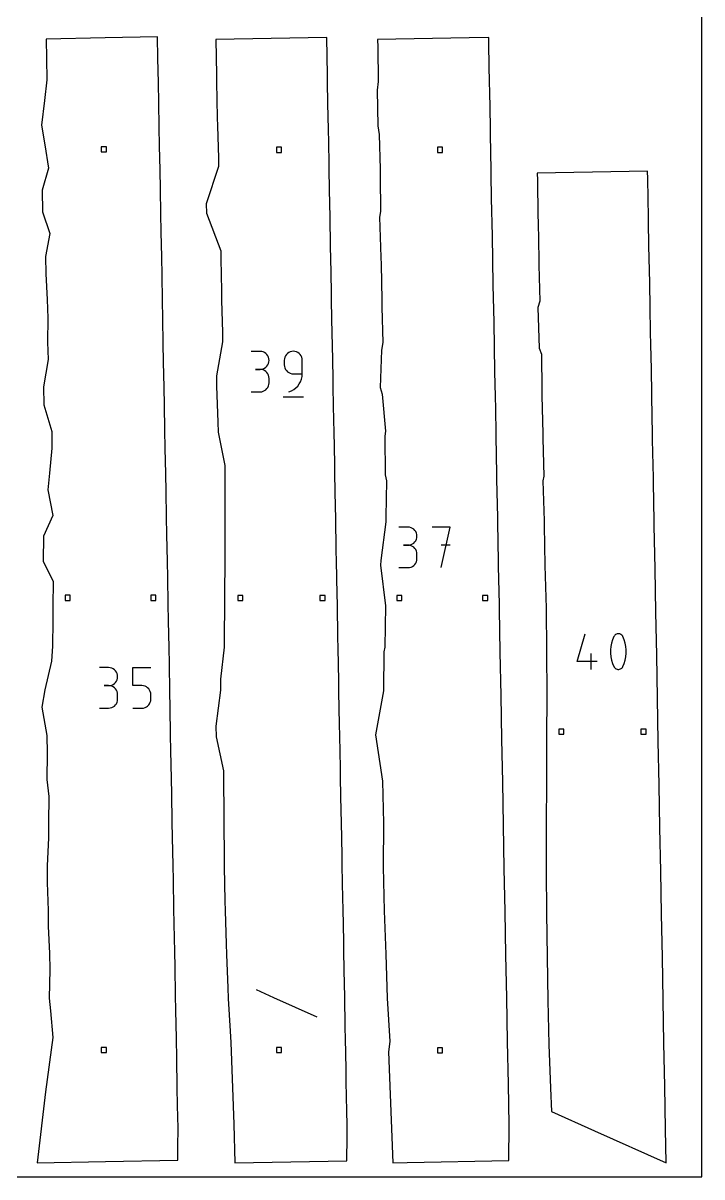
# Model space of a CAD drawing. Extents: x 0 to 24, y 0 to 12.
# Drawn here: x 20.99 to 24, y 0 to 5.12 of the extents above; entities that cross this region are included whole.
import ezdxf

# ---------------------------------------------------------------- set-up
doc = ezdxf.new("R2010")
doc.units = 0

msp = doc.modelspace()

# ---------------------------------------------------------------- linework, layer by layer
at = {"layer": 'annotation', "color": 1}
for p, q in [((22.040622, 3.663769), (22.000694, 3.663769)), ((22.047803, 3.663125), (22.040622, 3.663769)), ((22.05456, 3.661267), (22.047803, 3.663125)), ((22.060781, 3.658311), (22.05456, 3.661267)), ((22.066353, 3.65437), (22.060781, 3.658311)), ((22.071164, 3.649559), (22.066353, 3.65437)), ((22.075102, 3.643992), (22.071164, 3.649559)), ((22.078053, 3.637784), (22.075102, 3.643992)), ((22.079907, 3.631047), (22.078053, 3.637784)), ((22.150468, 3.637939), (22.14861, 3.631177)), ((22.153426, 3.644168), (22.150468, 3.637939)), ((22.157369, 3.649749), (22.153426, 3.644168)), ((22.162185, 3.654569), (22.157369, 3.649749)), ((22.167759, 3.658515), (22.162185, 3.654569)), ((22.173978, 3.661475), (22.167759, 3.658515)), ((22.180727, 3.663333), (22.173978, 3.661475)), ((22.187893, 3.663978), (22.180727, 3.663333)), ((22.195074, 3.663333), (22.187893, 3.663978)), ((22.187893, 3.663978), (22.187893, 3.663978)), ((22.201832, 3.661475), (22.195074, 3.663333)), ((22.208053, 3.658515), (22.201832, 3.661475)), ((22.213625, 3.654569), (22.208053, 3.658515)), ((22.218436, 3.649749), (22.213625, 3.654569)), ((22.222373, 3.644168), (22.218436, 3.649749)), ((22.225325, 3.637939), (22.222373, 3.644168)), ((22.227178, 3.631177), (22.225325, 3.637939)), ((22.040622, 3.583914), (22.047803, 3.584558)), ((22.047803, 3.584558), (22.05456, 3.586417)), ((22.05456, 3.586417), (22.060781, 3.589376)), ((22.060781, 3.589376), (22.066353, 3.593323)), ((22.066353, 3.593323), (22.071164, 3.598143)), ((22.071164, 3.598143), (22.075102, 3.603724)), ((22.075102, 3.603724), (22.078053, 3.609952)), ((22.078053, 3.609952), (22.079907, 3.616715)), ((22.08055, 3.623898), (22.079907, 3.631047)), ((22.079907, 3.616715), (22.08055, 3.623898)), ((22.08055, 3.623898), (22.08055, 3.623898)), ((22.14861, 3.631177), (22.147965, 3.623994)), ((22.147965, 3.623994), (22.147965, 3.604002)), ((22.147965, 3.604002), (22.147965, 3.604002)), ((22.147965, 3.604002), (22.14861, 3.596819)), ((22.14861, 3.596819), (22.150468, 3.590057)), ((22.150468, 3.590057), (22.153426, 3.583831)), ((22.227821, 3.623994), (22.227178, 3.631177)), ((22.227821, 3.564028), (22.227821, 3.623994)), ((22.227821, 3.623994), (22.227821, 3.623994)), ((22.040622, 3.583914), (22.020629, 3.583914)), ((22.020629, 3.583914), (22.040622, 3.583914)), ((22.047803, 3.583269), (22.040622, 3.583914)), ((22.040622, 3.583914), (22.040622, 3.583914)), ((22.05456, 3.581411), (22.047803, 3.583269)), ((22.060781, 3.578455), (22.05456, 3.581411)), ((22.066353, 3.574514), (22.060781, 3.578455)), ((22.071164, 3.569703), (22.066353, 3.574514)), ((22.075102, 3.564136), (22.071164, 3.569703)), ((22.078053, 3.557928), (22.075102, 3.564136)), ((22.079907, 3.551191), (22.078053, 3.557928)), ((22.08055, 3.544042), (22.079907, 3.551191)), ((22.08055, 3.52405), (22.08055, 3.544042)), ((22.08055, 3.544042), (22.08055, 3.544042)), ((22.153426, 3.583831), (22.157369, 3.578251)), ((22.157369, 3.578251), (22.162185, 3.573433)), ((22.162185, 3.573433), (22.167759, 3.569488)), ((22.167759, 3.569488), (22.173978, 3.56653)), ((22.173978, 3.56653), (22.180727, 3.564673)), ((22.180727, 3.564673), (22.187893, 3.564028)), ((22.187893, 3.564028), (22.227821, 3.564028)), ((22.22019, 3.529218), (22.224357, 3.540253)), ((22.224357, 3.540253), (22.226937, 3.551905)), ((22.226937, 3.551905), (22.227821, 3.564028)), ((22.000694, 3.484178), (22.040622, 3.484178)), ((22.040622, 3.484178), (22.047803, 3.484822)), ((22.040622, 3.484178), (22.040622, 3.484178)), ((22.047803, 3.484822), (22.05456, 3.486679)), ((22.05456, 3.486679), (22.060781, 3.489634)), ((22.060781, 3.489634), (22.066353, 3.493574)), ((22.066353, 3.493574), (22.071164, 3.498384)), ((22.071164, 3.498384), (22.075102, 3.50395)), ((22.075102, 3.50395), (22.078053, 3.510159)), ((22.078053, 3.510159), (22.079907, 3.516897)), ((22.079907, 3.516897), (22.08055, 3.52405)), ((22.167912, 3.484173), (22.179331, 3.488428)), ((22.167912, 3.484173), (22.167912, 3.484173)), ((22.179331, 3.488428), (22.189811, 3.494179)), ((22.189811, 3.494179), (22.199246, 3.50128)), ((22.199246, 3.50128), (22.207526, 3.509585)), ((22.207526, 3.509585), (22.214543, 3.518946)), ((22.214543, 3.518946), (22.22019, 3.529218)), ((22.142976, 3.461697), (22.232879, 3.461697)), ((22.696597, 2.883541), (22.656667, 2.883541)), ((22.703779, 2.882897), (22.696597, 2.883541)), ((22.710536, 2.881039), (22.703779, 2.882897)), ((22.716757, 2.878083), (22.710536, 2.881039)), ((22.72233, 2.874142), (22.716757, 2.878083)), ((22.727141, 2.86933), (22.72233, 2.874142)), ((22.731079, 2.863763), (22.727141, 2.86933)), ((22.883915, 2.88375), (22.803953, 2.88375)), ((22.84394, 2.703933), (22.883915, 2.88375)), ((22.72233, 2.81309), (22.727141, 2.817911)), ((22.727141, 2.817911), (22.731079, 2.823492)), ((22.734031, 2.857554), (22.731079, 2.863763)), ((22.731079, 2.823492), (22.734031, 2.829721)), ((22.735885, 2.850817), (22.734031, 2.857554)), ((22.734031, 2.829721), (22.735885, 2.836484)), ((22.736527, 2.843667), (22.735885, 2.850817)), ((22.735885, 2.836484), (22.736527, 2.843667)), ((22.736527, 2.843667), (22.736527, 2.843667)), ((22.696597, 2.80368), (22.676604, 2.80368)), ((22.676604, 2.80368), (22.696597, 2.80368)), ((22.696597, 2.80368), (22.703779, 2.804325)), ((22.703779, 2.803036), (22.696597, 2.80368)), ((22.696597, 2.80368), (22.696597, 2.80368)), ((22.703779, 2.804325), (22.710536, 2.806184)), ((22.710536, 2.801178), (22.703779, 2.803036)), ((22.710536, 2.806184), (22.716757, 2.809143)), ((22.716757, 2.798222), (22.710536, 2.801178)), ((22.716757, 2.809143), (22.72233, 2.81309)), ((22.72233, 2.794281), (22.716757, 2.798222)), ((22.727141, 2.789469), (22.72233, 2.794281)), ((22.731079, 2.783902), (22.727141, 2.789469)), ((22.734031, 2.777693), (22.731079, 2.783902)), ((22.735885, 2.770956), (22.734031, 2.777693)), ((22.736527, 2.763806), (22.735885, 2.770956)), ((22.883915, 2.803675), (22.84394, 2.803675)), ((22.72233, 2.713335), (22.727141, 2.718145)), ((22.727141, 2.718145), (22.731079, 2.723712)), ((22.731079, 2.723712), (22.734031, 2.729922)), ((22.734031, 2.729922), (22.735885, 2.73666)), ((22.735885, 2.73666), (22.736527, 2.743813)), ((22.736527, 2.743813), (22.736527, 2.763806)), ((22.736527, 2.763806), (22.736527, 2.763806)), ((22.656667, 2.703939), (22.696597, 2.703939)), ((22.696597, 2.703939), (22.703779, 2.704583)), ((22.696597, 2.703939), (22.696597, 2.703939)), ((22.703779, 2.704583), (22.710536, 2.70644)), ((22.710536, 2.70644), (22.716757, 2.709395)), ((22.716757, 2.709395), (22.72233, 2.713335)), ((23.447191, 2.287592), (23.482325, 2.410808)), ((23.617337, 2.406929), (23.614369, 2.404562)), ((23.62064, 2.408738), (23.617337, 2.406929)), ((23.624194, 2.40996), (23.62064, 2.408738)), ((23.627913, 2.410567), (23.624194, 2.40996)), ((23.631715, 2.41053), (23.627913, 2.410567)), ((23.635513, 2.409823), (23.631715, 2.41053)), ((23.639225, 2.408417), (23.635513, 2.409823)), ((23.640646, 2.40767), (23.639225, 2.408417)), ((23.639225, 2.408417), (23.639225, 2.408417)), ((23.642009, 2.406813), (23.640646, 2.40767)), ((23.643308, 2.405851), (23.642009, 2.406813)), ((23.599146, 2.369283), (23.596109, 2.35429)), ((23.603701, 2.38398), (23.599146, 2.369283)), ((23.609775, 2.398262), (23.603701, 2.38398)), ((23.61182, 2.401663), (23.609775, 2.398262)), ((23.609775, 2.398262), (23.609775, 2.398262)), ((23.614369, 2.404562), (23.61182, 2.401663)), ((23.644537, 2.404792), (23.643308, 2.405851)), ((23.645689, 2.403642), (23.644537, 2.404792)), ((23.646756, 2.402408), (23.645689, 2.403642)), ((23.647733, 2.401097), (23.646756, 2.402408)), ((23.648613, 2.399717), (23.647733, 2.401097)), ((23.649389, 2.398272), (23.648613, 2.399717)), ((23.655492, 2.38396), (23.649389, 2.398272)), ((23.649389, 2.398272), (23.649389, 2.398272)), ((23.660069, 2.369242), (23.655492, 2.38396)), ((23.663121, 2.354233), (23.660069, 2.369242)), ((23.508794, 2.252369), (23.508794, 2.322736)), ((23.596109, 2.35429), (23.594591, 2.339116)), ((23.594591, 2.339116), (23.594591, 2.32388)), ((23.594591, 2.32388), (23.596109, 2.308699)), ((23.596109, 2.308699), (23.599146, 2.293689)), ((23.660069, 2.293647), (23.663121, 2.308642)), ((23.664647, 2.339053), (23.663121, 2.354233)), ((23.663121, 2.308642), (23.664647, 2.323816)), ((23.664647, 2.323816), (23.664647, 2.339053)), ((21.369046, 2.26008), (21.329099, 2.26008)), ((21.37623, 2.259435), (21.369046, 2.26008)), ((21.38299, 2.257577), (21.37623, 2.259435)), ((21.389214, 2.254619), (21.38299, 2.257577)), ((21.394789, 2.250677), (21.389214, 2.254619)), ((21.476451, 2.180181), (21.476451, 2.260289)), ((21.476451, 2.260289), (21.556345, 2.260289)), ((23.535164, 2.287592), (23.447191, 2.287592)), ((23.599146, 2.293689), (23.603701, 2.278968)), ((23.603701, 2.278968), (23.609775, 2.264653)), ((23.609775, 2.264653), (23.609775, 2.264653)), ((23.609775, 2.264653), (23.610548, 2.263212)), ((23.610548, 2.263212), (23.611421, 2.261838)), ((23.611421, 2.261838), (23.612391, 2.260535)), ((23.612391, 2.260535), (23.613454, 2.259309)), ((23.613454, 2.259309), (23.614605, 2.258162)), ((23.614605, 2.258162), (23.615842, 2.2571)), ((23.615842, 2.2571), (23.617161, 2.256126)), ((23.617161, 2.256126), (23.618558, 2.255244)), ((23.618558, 2.255244), (23.620029, 2.254459)), ((23.620029, 2.254459), (23.620029, 2.254459)), ((23.620029, 2.254459), (23.623711, 2.253082)), ((23.634982, 2.252997), (23.638528, 2.254224)), ((23.638528, 2.254224), (23.641828, 2.256032)), ((23.641828, 2.256032), (23.644795, 2.258393)), ((23.644795, 2.258393), (23.647344, 2.261279)), ((23.647344, 2.261279), (23.649389, 2.264663)), ((23.649389, 2.264663), (23.655492, 2.278948)), ((23.649389, 2.264663), (23.649389, 2.264663)), ((23.655492, 2.278948), (23.660069, 2.293647)), ((21.399602, 2.245863), (21.394789, 2.250677)), ((21.403542, 2.240294), (21.399602, 2.245863)), ((21.406495, 2.234082), (21.403542, 2.240294)), ((21.403542, 2.200006), (21.406495, 2.206238)), ((21.408349, 2.227343), (21.406495, 2.234082)), ((21.406495, 2.206238), (21.408349, 2.213003)), ((21.408992, 2.22019), (21.408349, 2.227343)), ((21.408349, 2.213003), (21.408992, 2.22019)), ((21.408992, 2.22019), (21.408992, 2.22019)), ((23.623711, 2.253082), (23.627487, 2.252398)), ((23.627487, 2.252398), (23.631273, 2.252379)), ((23.631273, 2.252379), (23.634982, 2.252997)), ((21.369046, 2.180187), (21.349044, 2.180187)), ((21.349044, 2.180187), (21.369046, 2.180187)), ((21.369046, 2.180187), (21.37623, 2.180832)), ((21.37623, 2.179542), (21.369046, 2.180187)), ((21.369046, 2.180187), (21.369046, 2.180187)), ((21.37623, 2.180832), (21.38299, 2.182691)), ((21.38299, 2.177683), (21.37623, 2.179542)), ((21.38299, 2.182691), (21.389214, 2.185652)), ((21.389214, 2.174726), (21.38299, 2.177683)), ((21.389214, 2.185652), (21.394789, 2.1896)), ((21.394789, 2.170783), (21.389214, 2.174726)), ((21.394789, 2.1896), (21.399602, 2.194423)), ((21.399602, 2.16597), (21.394789, 2.170783)), ((21.399602, 2.194423), (21.403542, 2.200006)), ((21.403542, 2.1604), (21.399602, 2.16597)), ((21.406495, 2.154188), (21.403542, 2.1604)), ((21.408349, 2.147449), (21.406495, 2.154188)), ((21.516398, 2.180181), (21.476451, 2.180181)), ((21.523571, 2.17954), (21.516398, 2.180181)), ((21.530325, 2.177691), (21.523571, 2.17954)), ((21.536547, 2.174745), (21.530325, 2.177691)), ((21.542123, 2.170815), (21.536547, 2.174745)), ((21.54694, 2.166011), (21.542123, 2.170815)), ((21.550885, 2.160445), (21.54694, 2.166011)), ((21.553843, 2.154228), (21.550885, 2.160445)), ((21.555701, 2.147473), (21.553843, 2.154228)), ((21.399602, 2.094616), (21.403542, 2.100185)), ((21.403542, 2.100185), (21.406495, 2.106398)), ((21.406495, 2.106398), (21.408349, 2.113139)), ((21.408992, 2.140296), (21.408349, 2.147449)), ((21.408349, 2.113139), (21.408992, 2.120294)), ((21.408992, 2.120294), (21.408992, 2.140296)), ((21.408992, 2.140296), (21.408992, 2.140296)), ((21.546937, 2.094628), (21.550882, 2.10021)), ((21.550882, 2.10021), (21.553841, 2.10644)), ((21.553841, 2.10644), (21.5557, 2.113204)), ((21.5557, 2.113204), (21.556345, 2.12039)), ((21.556345, 2.14029), (21.555701, 2.147473)), ((21.556345, 2.12039), (21.556345, 2.14029)), ((21.556345, 2.14029), (21.556345, 2.14029)), ((21.329099, 2.080404), (21.369046, 2.080404)), ((21.369046, 2.080404), (21.37623, 2.081049)), ((21.369046, 2.080404), (21.369046, 2.080404)), ((21.37623, 2.081049), (21.38299, 2.082906)), ((21.38299, 2.082906), (21.389214, 2.085862)), ((21.389214, 2.085862), (21.394789, 2.089804)), ((21.394789, 2.089804), (21.399602, 2.094616)), ((21.476451, 2.080398), (21.516398, 2.080398)), ((21.516398, 2.080398), (21.523568, 2.081043)), ((21.516398, 2.080398), (21.516398, 2.080398)), ((21.523568, 2.081043), (21.53032, 2.082901)), ((21.53032, 2.082901), (21.536542, 2.085861)), ((21.536542, 2.085861), (21.542119, 2.089807)), ((21.542119, 2.089807), (21.546937, 2.094628)), ((22.023146, 0.831435), (22.100653, 0.796832)), ((22.100653, 0.796832), (22.2926, 0.711152))]:
    msp.add_line(p, q, dxfattribs=at)
at = {"layer": 'boundary', "color": 5}
for p, q in [((21.353884, 5.054597), (21.09196, 5.049669)), ((21.09196, 5.049669), (21.093669, 4.963604)), ((21.585908, 5.058963), (21.353884, 5.054597)), ((21.587672, 4.965042), (21.585908, 5.058963)), ((21.92511, 5.048866), (21.844747, 5.047353)), ((21.844747, 5.047353), (21.847312, 4.891599)), ((22.335964, 5.056596), (21.92511, 5.048866)), ((22.339105, 4.889451), (22.335964, 5.056596)), ((22.967755, 5.055281), (22.561417, 5.047635)), ((22.561417, 5.047635), (22.56211, 5.013453)), ((23.054378, 5.05691), (22.967755, 5.055281)), ((23.055038, 5.021819), (23.054378, 5.05691)), ((23.05823, 4.851932), (23.055038, 5.021819)), ((22.56211, 5.013453), (22.564642, 4.862056)), ((21.093669, 4.963604), (21.095599, 4.86819)), ((21.589743, 4.854837), (21.587672, 4.965042)), ((21.095599, 4.86819), (21.084186, 4.776589)), ((21.847312, 4.891599), (21.84782, 4.859196)), ((22.33983, 4.850871), (22.339105, 4.889451)), ((21.591403, 4.766533), (21.589743, 4.854837)), ((21.84782, 4.859196), (21.851066, 4.70027)), ((22.342749, 4.695535), (22.33983, 4.850871)), ((22.564642, 4.862056), (22.560034, 4.823609)), ((22.560034, 4.823609), (22.563335, 4.664197)), ((23.058835, 4.819724), (23.05823, 4.851932)), ((23.061854, 4.659079), (23.058835, 4.819724)), ((21.084186, 4.776589), (21.071161, 4.667877)), ((21.593405, 4.659989), (21.591403, 4.766533)), ((21.071161, 4.667877), (21.085648, 4.58032)), ((21.595005, 4.574823), (21.593405, 4.659989)), ((21.851066, 4.70027), (21.851734, 4.665349)), ((21.851734, 4.665349), (21.855992, 4.52166)), ((22.343447, 4.658387), (22.342749, 4.695535)), ((22.563335, 4.664197), (22.569404, 4.626934)), ((22.346345, 4.50416), (22.343447, 4.658387)), ((22.569404, 4.626934), (22.573077, 4.472288)), ((23.062431, 4.62836), (23.061854, 4.659079)), ((23.065463, 4.46703), (23.062431, 4.62836)), ((21.085648, 4.58032), (21.102397, 4.477348)), ((21.596979, 4.469768), (21.595005, 4.574823)), ((21.855992, 4.52166), (21.856984, 4.484393)), ((21.102397, 4.477348), (21.074588, 4.379003)), ((21.598615, 4.382756), (21.596979, 4.469768)), ((21.856984, 4.484393), (21.80192, 4.317919)), ((22.347063, 4.465969), (22.346345, 4.50416)), ((22.349986, 4.310415), (22.347063, 4.465969)), ((22.573077, 4.472288), (22.573361, 4.43995)), ((23.066031, 4.436823), (23.065463, 4.46703)), ((23.676928, 4.461597), (23.270072, 4.453942)), ((23.759098, 4.463143), (23.676928, 4.461597)), ((23.759727, 4.429714), (23.759098, 4.463143)), ((22.573361, 4.43995), (22.575211, 4.284445)), ((23.069083, 4.274384), (23.066031, 4.436823)), ((23.270072, 4.453942), (23.270563, 4.424103)), ((23.270563, 4.424103), (23.273044, 4.265831)), ((23.762969, 4.257184), (23.759727, 4.429714)), ((21.074588, 4.379003), (21.075522, 4.283049)), ((21.60064, 4.274945), (21.598615, 4.382756)), ((21.80192, 4.317919), (21.80333, 4.276983)), ((22.350767, 4.268841), (22.349986, 4.310415)), ((21.075522, 4.283049), (21.107796, 4.187397)), ((21.602193, 4.192313), (21.60064, 4.274945)), ((21.80333, 4.276983), (21.866042, 4.109293)), ((22.353538, 4.121393), (22.350767, 4.268841)), ((22.575211, 4.284445), (22.570838, 4.258612)), ((22.570838, 4.258612), (22.575811, 4.081941)), ((23.069636, 4.244964), (23.069083, 4.274384)), ((23.273044, 4.265831), (23.273643, 4.236506)), ((23.763531, 4.227291), (23.762969, 4.257184)), ((23.072704, 4.08171), (23.069636, 4.244964)), ((23.273643, 4.236506), (23.276792, 4.071992)), ((23.766586, 4.064683), (23.763531, 4.227291)), ((21.107796, 4.187397), (21.08954, 4.085039)), ((21.604247, 4.083029), (21.602193, 4.192313)), ((21.866042, 4.109293), (21.866339, 4.073949)), ((22.354295, 4.081123), (22.353538, 4.121393)), ((21.08954, 4.085039), (21.090641, 4.008027)), ((21.605809, 3.999914), (21.604247, 4.083029)), ((21.866339, 4.073949), (21.868849, 3.932138)), ((22.357134, 3.93), (22.354295, 4.081123)), ((22.575811, 4.081941), (22.577548, 4.048674)), ((22.577548, 4.048674), (22.581064, 3.891731)), ((23.073232, 4.053584), (23.072704, 4.08171)), ((23.076318, 3.889375), (23.073232, 4.053584)), ((23.276792, 4.071992), (23.277546, 4.04654)), ((23.277546, 4.04654), (23.281791, 3.88714)), ((23.767123, 4.036113), (23.766586, 4.064683)), ((21.090641, 4.008027), (21.096616, 3.893371)), ((21.607857, 3.890913), (21.605809, 3.999914)), ((23.770202, 3.872248), (23.767123, 4.036113)), ((21.096616, 3.893371), (21.09885, 3.811031)), ((21.868849, 3.932138), (21.869774, 3.891343)), ((22.357911, 3.888696), (22.357134, 3.93)), ((22.581064, 3.891731), (22.581206, 3.860575)), ((21.609405, 3.80855), (21.607857, 3.890913)), ((21.869774, 3.891343), (21.873366, 3.747899)), ((22.36073, 3.738632), (22.357911, 3.888696)), ((22.581206, 3.860575), (22.585046, 3.703396)), ((23.076832, 3.862038), (23.076318, 3.889375)), ((23.079935, 3.696915), (23.076832, 3.862038)), ((23.281791, 3.88714), (23.272432, 3.858846)), ((23.272432, 3.858846), (23.278657, 3.678207)), ((23.770722, 3.844572), (23.770202, 3.872248)), ((23.773834, 3.679013), (23.770722, 3.844572)), ((21.09885, 3.811031), (21.09859, 3.705144)), ((21.611476, 3.698307), (21.609405, 3.80855)), ((21.873366, 3.747899), (21.874339, 3.705669)), ((22.361527, 3.696259), (22.36073, 3.738632)), ((21.09859, 3.705144), (21.100349, 3.628339)), ((21.613006, 3.616925), (21.611476, 3.698307)), ((21.874339, 3.705669), (21.846836, 3.554653)), ((22.36435, 3.545995), (22.361527, 3.696259)), ((22.585046, 3.703396), (22.579323, 3.668752)), ((23.080435, 3.6703), (23.079935, 3.696915)), ((22.579323, 3.668752), (22.57356, 3.504077)), ((23.083575, 3.503198), (23.080435, 3.6703)), ((23.278657, 3.678207), (23.288799, 3.651086)), ((23.288799, 3.651086), (23.290155, 3.489735)), ((23.774306, 3.653878), (23.773834, 3.679013)), ((23.777435, 3.487379), (23.774306, 3.653878)), ((21.100349, 3.628339), (21.080088, 3.506159)), ((21.615127, 3.504024), (21.613006, 3.616925)), ((21.846836, 3.554653), (21.848073, 3.509633)), ((22.365191, 3.501268), (22.36435, 3.545995)), ((21.080088, 3.506159), (21.081633, 3.426439)), ((21.616623, 3.42441), (21.615127, 3.504024)), ((21.848073, 3.509633), (21.853834, 3.349301)), ((22.367947, 3.354596), (22.365191, 3.501268)), ((22.57356, 3.504077), (22.582598, 3.473577)), ((23.084037, 3.478623), (23.083575, 3.503198)), ((23.290155, 3.489735), (23.290542, 3.467865)), ((23.777897, 3.462765), (23.777435, 3.487379)), ((22.582598, 3.473577), (22.59617, 3.309675)), ((23.087165, 3.312125), (23.084037, 3.478623)), ((23.290542, 3.467865), (23.294394, 3.297958)), ((23.781051, 3.294944), (23.777897, 3.462765)), ((21.081633, 3.426439), (21.116688, 3.308393)), ((21.618695, 3.314177), (21.616623, 3.42441)), ((21.853834, 3.349301), (21.854648, 3.304734)), ((22.368804, 3.309003), (22.367947, 3.354596)), ((21.116688, 3.308393), (21.117072, 3.234364)), ((21.620199, 3.234131), (21.618695, 3.314177)), ((21.854648, 3.304734), (21.883783, 3.157199)), ((22.371529, 3.163977), (22.368804, 3.309003)), ((22.59617, 3.309675), (22.594206, 3.286945)), ((22.594206, 3.286945), (22.595452, 3.115738)), ((23.087631, 3.287365), (23.087165, 3.312125)), ((23.09079, 3.119257), (23.087631, 3.287365)), ((23.294394, 3.297958), (23.294919, 3.276973)), ((23.781488, 3.271663), (23.781051, 3.294944)), ((21.117072, 3.234364), (21.107331, 3.122797)), ((21.622333, 3.120547), (21.620199, 3.234131)), ((23.294919, 3.276973), (23.298775, 3.109528)), ((23.784667, 3.102492), (23.781488, 3.271663)), ((21.883783, 3.157199), (21.884301, 3.113428)), ((22.372381, 3.118624), (22.371529, 3.163977)), ((21.107331, 3.122797), (21.099334, 3.049)), ((21.623818, 3.041566), (21.622333, 3.120547)), ((21.884301, 3.113428), (21.884303, 2.972767)), ((22.375138, 2.971942), (22.372381, 3.118624)), ((22.595452, 3.115738), (22.60066, 3.089366)), ((22.60066, 3.089366), (22.598921, 2.930121)), ((23.091229, 3.095877), (23.09079, 3.119257)), ((23.09441, 2.926625), (23.091229, 3.095877)), ((23.298775, 3.109528), (23.294968, 3.088624)), ((23.294968, 3.088624), (23.29983, 2.911595)), ((23.785083, 3.080363), (23.784667, 3.102492)), ((23.788291, 2.909657), (23.785083, 3.080363)), ((21.099334, 3.049), (21.122196, 2.93545)), ((21.625937, 2.928811), (21.623818, 3.041566)), ((21.884303, 2.972767), (21.884707, 2.926181)), ((22.376005, 2.925807), (22.375138, 2.971942)), ((21.122196, 2.93545), (21.080183, 2.843052)), ((21.627434, 2.849126), (21.625937, 2.928811)), ((21.884707, 2.926181), (21.88419, 2.778872)), ((22.378753, 2.779555), (22.376005, 2.925807)), ((22.598921, 2.930121), (22.598528, 2.907043)), ((23.094835, 2.903995), (23.09441, 2.926625)), ((22.598528, 2.907043), (22.575965, 2.735508)), ((23.098071, 2.731791), (23.094835, 2.903995)), ((23.29983, 2.911595), (23.300579, 2.890751)), ((23.300579, 2.890751), (23.303812, 2.713743)), ((23.788675, 2.889234), (23.788291, 2.909657)), ((23.792264, 2.698213), (23.788675, 2.889234)), ((21.080183, 2.843052), (21.078719, 2.732785)), ((21.629624, 2.732601), (21.627434, 2.849126)), ((21.88419, 2.778872), (21.884391, 2.734159)), ((22.37963, 2.732886), (22.378753, 2.779555)), ((21.078719, 2.732785), (21.123398, 2.642966)), ((21.631008, 2.658927), (21.629624, 2.732601)), ((21.884391, 2.734159), (21.882924, 2.585251)), ((22.382373, 2.586909), (22.37963, 2.732886)), ((22.575965, 2.735508), (22.575329, 2.714639)), ((22.575329, 2.714639), (22.59644, 2.534304)), ((23.098458, 2.711205), (23.098071, 2.731791)), ((23.101664, 2.540578), (23.098458, 2.711205)), ((23.303812, 2.713743), (23.309377, 2.524624)), ((23.795859, 2.506936), (23.792264, 2.698213)), ((21.123398, 2.642966), (21.120876, 2.533563)), ((21.63319, 2.542812), (21.631008, 2.658927)), ((21.882924, 2.585251), (21.882864, 2.538684)), ((22.383257, 2.539852), (22.382373, 2.586909)), ((21.120876, 2.533563), (21.121448, 2.46813)), ((21.634614, 2.46704), (21.63319, 2.542812)), ((21.882864, 2.538684), (21.881715, 2.398481)), ((22.385987, 2.394586), (22.383257, 2.539852)), ((22.59644, 2.534304), (22.593735, 2.350887)), ((23.102046, 2.52026), (23.101664, 2.540578)), ((23.105656, 2.328147), (23.102046, 2.52026)), ((23.309377, 2.524624), (23.310908, 2.332352)), ((21.121448, 2.46813), (21.120172, 2.35509)), ((21.636816, 2.349851), (21.634614, 2.46704)), ((23.799456, 2.315507), (23.795859, 2.506936)), ((21.881715, 2.398481), (21.881548, 2.350893)), ((22.386885, 2.346815), (22.385987, 2.394586)), ((21.120172, 2.35509), (21.115815, 2.288786)), ((21.638225, 2.274867), (21.636816, 2.349851)), ((21.881548, 2.350893), (21.864964, 2.208989)), ((22.389612, 2.20168), (22.386885, 2.346815)), ((22.588983, 2.330422), (22.588312, 2.157958)), ((22.593735, 2.350887), (22.588983, 2.330422)), ((23.109259, 2.136423), (23.105656, 2.328147)), ((23.310908, 2.332352), (23.311653, 2.139416)), ((23.803055, 2.123995), (23.799456, 2.315507)), ((21.115815, 2.288786), (21.086618, 2.161545)), ((21.640496, 2.154041), (21.638225, 2.274867)), ((21.864964, 2.208989), (21.865049, 2.160024)), ((21.086618, 2.161545), (21.073393, 2.084182)), ((21.641866, 2.081102), (21.640496, 2.154041)), ((21.865049, 2.160024), (21.845081, 2.000419)), ((22.390536, 2.152497), (22.389612, 2.20168)), ((22.393255, 2.007814), (22.390536, 2.152497)), ((22.588312, 2.157958), (22.551786, 1.961284)), ((23.112895, 1.94293), (23.109259, 2.136423)), ((23.311653, 2.139416), (23.31128, 1.946011)), ((23.806655, 1.932433), (23.803055, 2.123995)), ((21.073393, 2.084182), (21.095019, 1.959258)), ((21.644113, 1.961564), (21.641866, 2.081102)), ((21.845081, 2.000419), (21.845292, 1.953466)), ((22.39419, 1.95805), (22.393255, 2.007814)), ((21.095019, 1.959258), (21.095973, 1.880321)), ((21.645453, 1.890228), (21.644113, 1.961564)), ((21.845292, 1.953466), (21.878791, 1.802757)), ((22.396874, 1.815225), (22.39419, 1.95805)), ((22.551786, 1.961284), (22.583722, 1.755924)), ((23.31128, 1.946011), (23.310553, 1.75523)), ((23.116475, 1.752438), (23.112895, 1.94293)), ((23.810256, 1.74078), (23.806655, 1.932433)), ((21.095973, 1.880321), (21.095183, 1.763999)), ((21.647736, 1.768729), (21.645453, 1.890228)), ((21.878791, 1.802757), (21.878747, 1.758084)), ((22.397764, 1.76787), (22.396874, 1.815225)), ((21.095183, 1.763999), (21.103198, 1.688388)), ((21.64905, 1.698835), (21.647736, 1.768729)), ((21.878747, 1.758084), (21.879344, 1.616907)), ((22.400512, 1.621666), (22.397764, 1.76787)), ((22.583722, 1.755924), (22.587975, 1.57067)), ((23.120075, 1.560821), (23.116475, 1.752438)), ((23.310553, 1.75523), (23.309596, 1.561894)), ((21.651349, 1.576479), (21.64905, 1.698835)), ((23.813858, 1.549074), (23.810256, 1.74078)), ((21.103198, 1.688388), (21.102009, 1.571835)), ((21.879344, 1.616907), (21.880045, 1.57022)), ((22.401386, 1.575144), (22.400512, 1.621666)), ((21.102009, 1.571835), (21.101757, 1.504322)), ((21.652655, 1.506964), (21.651349, 1.576479)), ((21.880045, 1.57022), (21.880686, 1.420353)), ((22.404179, 1.426519), (22.401386, 1.575144)), ((22.587975, 1.57067), (22.586831, 1.376887)), ((23.123679, 1.369035), (23.120075, 1.560821)), ((23.309596, 1.561894), (23.309108, 1.359914)), ((23.817457, 1.357582), (23.813858, 1.549074)), ((21.101757, 1.504322), (21.096086, 1.381097)), ((21.654985, 1.383), (21.652655, 1.506964)), ((21.656265, 1.314888), (21.654985, 1.383)), ((21.880686, 1.420353), (21.881502, 1.376156)), ((22.405008, 1.382407), (22.404179, 1.426519)), ((21.096086, 1.381097), (21.09715, 1.30616)), ((21.881502, 1.376156), (21.884641, 1.225922)), ((22.407791, 1.23429), (22.405008, 1.382407)), ((22.586831, 1.376887), (22.590808, 1.181229)), ((23.127279, 1.177481), (23.123679, 1.369035)), ((23.309108, 1.359914), (23.310848, 1.170259)), ((23.821053, 1.166192), (23.817457, 1.357582)), ((21.09715, 1.30616), (21.10098, 1.182482)), ((21.6586, 1.190591), (21.656265, 1.314888)), ((22.408624, 1.189949), (22.407791, 1.23429)), ((21.10098, 1.182482), (21.101438, 1.112754)), ((21.659865, 1.123316), (21.6586, 1.190591)), ((21.884641, 1.225922), (21.885721, 1.181295)), ((21.885721, 1.181295), (21.890928, 1.034941)), ((22.411358, 1.044494), (22.408624, 1.189949)), ((22.590808, 1.181229), (22.598237, 0.988132)), ((23.130876, 0.986068), (23.127279, 1.177481)), ((23.310848, 1.170259), (23.313685, 0.976629)), ((23.824648, 0.974901), (23.821053, 1.166192)), ((21.101438, 1.112754), (21.107208, 0.99118)), ((21.662213, 0.998357), (21.659865, 1.123316)), ((21.890928, 1.034941), (21.892408, 0.98725)), ((22.412236, 0.997743), (22.411358, 1.044494)), ((21.107208, 0.99118), (21.108474, 0.920053)), ((21.66346, 0.931981), (21.662213, 0.998357)), ((21.892408, 0.98725), (21.897679, 0.83896)), ((22.414997, 0.850829), (22.412236, 0.997743)), ((22.598237, 0.988132), (22.603512, 0.79259)), ((23.134473, 0.794636), (23.130876, 0.986068)), ((23.313685, 0.976629), (23.317193, 0.782424)), ((23.828238, 0.783868), (23.824648, 0.974901)), ((21.665842, 0.805231), (21.66346, 0.931981)), ((21.108474, 0.920053), (21.104867, 0.793677)), ((21.897679, 0.83896), (21.899782, 0.792335)), ((22.415847, 0.805601), (22.414997, 0.850829)), ((21.104867, 0.793677), (21.111773, 0.736845)), ((21.667061, 0.740375), (21.665842, 0.805231)), ((21.899782, 0.792335), (21.908528, 0.646961)), ((22.418552, 0.661659), (22.415847, 0.805601)), ((22.603512, 0.79259), (22.615828, 0.601689)), ((23.138113, 0.600948), (23.134473, 0.794636)), ((23.317193, 0.782424), (23.321883, 0.588106)), ((23.831824, 0.593047), (23.828238, 0.783868)), ((21.111773, 0.736845), (21.121649, 0.61868)), ((21.669438, 0.613881), (21.667061, 0.740375)), ((21.121649, 0.61868), (21.08938, 0.377167)), ((21.908528, 0.646961), (21.911213, 0.596926)), ((22.41945, 0.613867), (22.418552, 0.661659)), ((21.671084, 0.52627), (21.669438, 0.613881)), ((21.911213, 0.596926), (21.924606, 0.233743)), ((22.421971, 0.479675), (22.41945, 0.613867)), ((22.615828, 0.601689), (22.610169, 0.55548)), ((23.141665, 0.411891), (23.138113, 0.600948)), ((23.321883, 0.588106), (23.32792, 0.393936)), ((23.835409, 0.402262), (23.831824, 0.593047)), ((21.673527, 0.396244), (21.671084, 0.52627)), ((22.610169, 0.55548), (22.629959, 0.0625)), ((22.423047, 0.42246), (22.421971, 0.479675)), ((22.425509, 0.291435), (22.423047, 0.42246)), ((23.145072, 0.230611), (23.141665, 0.411891)), ((21.08938, 0.377167), (21.052414, 0.0625)), ((21.675017, 0.316976), (21.673527, 0.396244)), ((23.32792, 0.393936), (23.332608, 0.289807)), ((23.838987, 0.211845), (23.835409, 0.402262)), ((21.67692, 0.215723), (21.675017, 0.316976)), ((22.426652, 0.230619), (22.425509, 0.291435)), ((23.332608, 0.289807), (23.524191, 0.20427)), ((21.676301, 0.133868), (21.67692, 0.215723)), ((21.924606, 0.233743), (21.928255, 0.0625)), ((22.42639, 0.178935), (22.426652, 0.230619)), ((23.144264, 0.072176), (23.145072, 0.230611)), ((23.841794, 0.0625), (23.838987, 0.211845)), ((22.42585, 0.071862), (22.42639, 0.178935)), ((23.524191, 0.20427), (23.841794, 0.0625)), ((21.675794, 0.074229), (21.676301, 0.133868)), ((21.052414, 0.0625), (21.354654, 0.068187)), ((21.354654, 0.068187), (21.675794, 0.074229)), ((21.928255, 0.0625), (22.26013, 0.068744)), ((22.26013, 0.068744), (22.42585, 0.071862)), ((22.629959, 0.0625), (22.692835, 0.063683)), ((22.692835, 0.063683), (23.144264, 0.072176))]:
    msp.add_line(p, q, dxfattribs=at)
at = {"layer": 'frame', "color": 5}
for p, q in [((24, 0), (24, 12)), ((0, 0), (24, 0))]:
    msp.add_line(p, q, dxfattribs=at)
at = {"layer": 'hole', "color": 5}
for p, q in [((21.35888, 4.571436), (21.33638, 4.571436)), ((21.33638, 4.571436), (21.33638, 4.548936)), ((21.35888, 4.548936), (21.35888, 4.571436)), ((22.135252, 4.569325), (22.112752, 4.569325)), ((22.112752, 4.569325), (22.112752, 4.546825)), ((22.135252, 4.546825), (22.135252, 4.569325)), ((22.850204, 4.569459), (22.827704, 4.569459)), ((22.827704, 4.569459), (22.827704, 4.546959)), ((22.850204, 4.546959), (22.850204, 4.569459)), ((21.33638, 4.548936), (21.35888, 4.548936)), ((22.112752, 4.546825), (22.135252, 4.546825)), ((22.827704, 4.546959), (22.850204, 4.546959)), ((21.198374, 2.581203), (21.175874, 2.581203)), ((21.175874, 2.581203), (21.175874, 2.558703)), ((21.198374, 2.558703), (21.198374, 2.581203)), ((21.578844, 2.581356), (21.556344, 2.581356)), ((21.556344, 2.581356), (21.556344, 2.558856)), ((21.578844, 2.558856), (21.578844, 2.581356)), ((21.964648, 2.580143), (21.942148, 2.580143)), ((21.942148, 2.580143), (21.942148, 2.557643)), ((21.964648, 2.557643), (21.964648, 2.580143)), ((22.328553, 2.580173), (22.306053, 2.580173)), ((22.306053, 2.580173), (22.306053, 2.557673)), ((22.328553, 2.557673), (22.328553, 2.580173)), ((22.669119, 2.58033), (22.646619, 2.58033)), ((22.646619, 2.58033), (22.646619, 2.55783)), ((22.669119, 2.55783), (22.669119, 2.58033)), ((23.050105, 2.58033), (23.027605, 2.58033)), ((23.027605, 2.58033), (23.027605, 2.55783)), ((23.050105, 2.55783), (23.050105, 2.58033)), ((21.175874, 2.558703), (21.198374, 2.558703)), ((21.556344, 2.558856), (21.578844, 2.558856)), ((21.942148, 2.557643), (21.964648, 2.557643)), ((22.306053, 2.557673), (22.328553, 2.557673)), ((22.646619, 2.55783), (22.669119, 2.55783)), ((23.027605, 2.55783), (23.050105, 2.55783)), ((23.388182, 1.987585), (23.365682, 1.987585)), ((23.365682, 1.987585), (23.365682, 1.965085)), ((23.365682, 1.965085), (23.388182, 1.965085)), ((23.388182, 1.965085), (23.388182, 1.987585)), ((23.752088, 1.987615), (23.729588, 1.987615)), ((23.729588, 1.987615), (23.729588, 1.965115)), ((23.729588, 1.965115), (23.752088, 1.965115)), ((23.752088, 1.965115), (23.752088, 1.987615)), ((21.35888, 0.574063), (21.33638, 0.574063)), ((21.33638, 0.574063), (21.33638, 0.551563)), ((21.35888, 0.551563), (21.35888, 0.574063)), ((22.135252, 0.573992), (22.112752, 0.573992)), ((22.112752, 0.573992), (22.112752, 0.551492)), ((22.135252, 0.551492), (22.135252, 0.573992)), ((22.850204, 0.572685), (22.827704, 0.572685)), ((22.827704, 0.572685), (22.827704, 0.550185)), ((22.850204, 0.550185), (22.850204, 0.572685)), ((21.33638, 0.551563), (21.35888, 0.551563)), ((22.112752, 0.551492), (22.135252, 0.551492)), ((22.827704, 0.550185), (22.850204, 0.550185))]:
    msp.add_line(p, q, dxfattribs=at)

doc.saveas('drawing.dxf')
